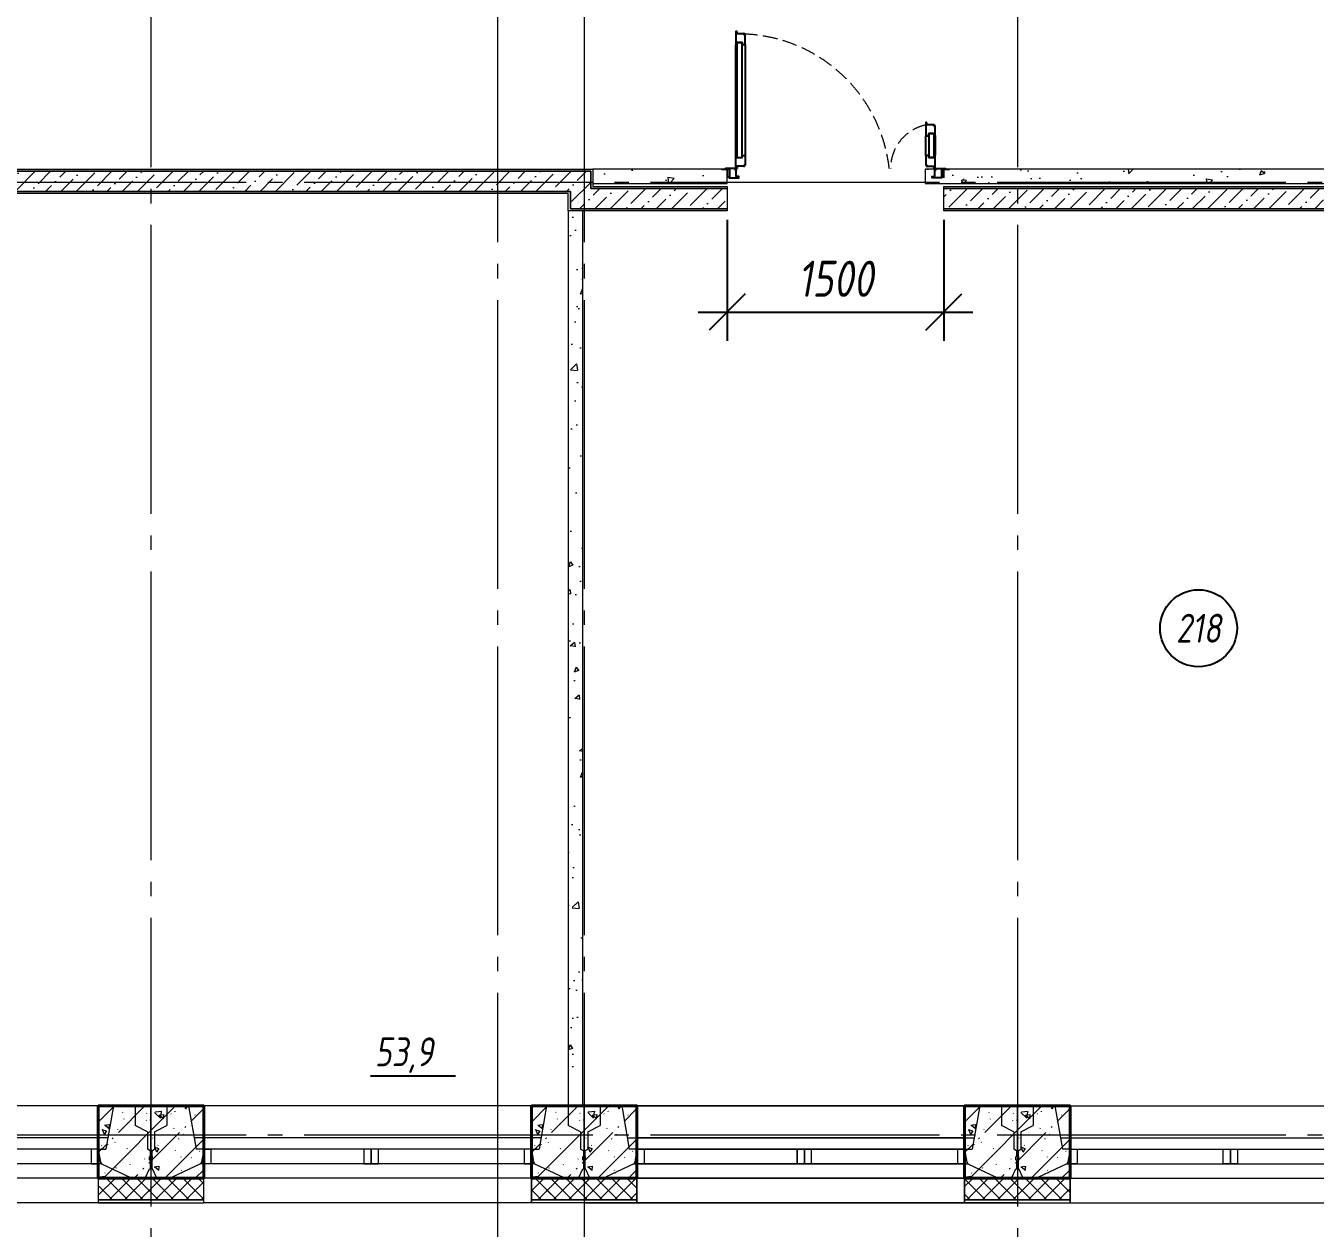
# Model space of a CAD drawing. Header units: millimetres. Extents: x -85420 to 1195317, y -69347 to 470418.
# Drawn here: x 477079 to 486009, y 8330 to 16659 of the extents above; entities that cross this region are included whole.
import ezdxf
from ezdxf import colors
from ezdxf.entities.mleader import LeaderData, LeaderLine
from ezdxf.enums import TextEntityAlignment as Align
from ezdxf.math import Vec2, Vec3

# ---------------------------------------------------------------- set-up
doc = ezdxf.new("R2010")
doc.units = ezdxf.units.MM
for name, pattern in [('GOST2.303 6', [12, 8, -1.5, 1, -1.5]), ('ГОСТ 2.303 4', [7, 5, -2, 0]), ('ГОСТ 2.303 5', [24, 20, -1.5, 1, -1.5]), ('осевая', [50.8, 31.75, -6.35, 6.35, -6.35])]:
    doc.linetypes.add(name, pattern=pattern)
for name, color, linetype, lineweight in [('!М_Перегородки_пеноблок', 7, 'Continuous', 20), ('+АР_Осевые линии', 252, 'GOST2.303 6', 9), ('+АР_Стены внутренние', 250, 'Continuous', 18), ('АР_Окна', 4, 'Continuous', 9), ('АР_Отметки', 7, 'Continuous', 5), ('АР_Сущ Несущая стена', 250, 'Continuous', 50), ('АР_штриховка несущих стен', 250, 'Continuous', 0), ('СПДС_+АР_Стены', 250, 'Continuous', 20), ('СПДС_РАЗМЕРЫ', 252, 'Continuous', 0), ('стены', 7, 'Continuous', 40), ('ТОНКАЯ', 253, 'Continuous', 0), ('ЭКСПЛИКАЦИЯ', 7, 'Continuous', 5)]:
    doc.layers.add(name, color=color, linetype=linetype, lineweight=lineweight)
doc.layers.add('ОСИ', color=7, linetype='осевая', lineweight=13, true_color=0x999999)
doc.styles.add('ISOCPEUR', font='', dxfattribs={"height": 250})
doc.styles.add('ГОСТ 2.304', font='CS_Gost2304.shx', dxfattribs={"oblique": 10})
doc.styles.get('ISOCPEUR').set_extended_font_data('ISOCPEUR', italic=True)
doc.linetypes.add('Ground1', pattern='A,12,[130,ltypeshp.shx,S=3,R=-150,X=0,Y=-2.598],3,[130,ltypeshp.shx,S=3,R=-150,X=0,Y=-2.598],3,[130,ltypeshp.shx,S=3,R=-150,X=0,Y=-2.598],0', length=18)
doc.linetypes.add('Ground2', pattern='A,12,[130,ltypeshp.shx,S=3,R=-210,X=0,Y=-2.598],3,[130,ltypeshp.shx,S=3,R=-210,X=0,Y=-2.598],3,[130,ltypeshp.shx,S=3,R=-210,X=0,Y=-2.598],0', length=18)
doc.dimstyles.new('СПДС', dxfattribs={"dimscale": 100, "dimtxt": 2.5, "dimasz": 2.5, "dimexe": 2, "dimexo": 0.625, "dimgap": 1, "dimtad": 1, "dimdec": 0, "dimrnd": 5, "dimtxsty": 'ГОСТ 2.304', "dimblk": 'OBLIQUE', "dimblk1": 'OBLIQUE', "dimblk2": 'OBLIQUE', "dimcen": 2.5, "dimdle": 2, "dimadec": 0, "dimazin": 2, "dimtfac": 0.75, "dimtdec": 4, "dimtmove": 1, "dimatfit": 3, "dimfxl": 1, "dimtfill": 1, "dimtolj": 1, "dimarcsym": 1})
pattern_1 = [(230, (-1, 6e-14), (-364.369, 31.878), [38.1, -419.1]), (175, (-1, 6e-14), (70.487, -382.114), [30.48, -335.281]), (280.4514, (-31.36, 2.66), (-293.882, -350.236), [32.38, -356.18]), (226.184, (-1, -101.6), (-542.158, 84.085), [57.15, -628.65]), (276.6356, (-46.2, -94.6), (-474.81, -494.852), [48.57, -534.27]), (171.184, (-1, -101.6), (-474.81, -494.852), [45.72, -502.92]), (201, (-51.8, -76.2), (-303.229, 204.53), [38.1, -419.1]), (146, (-51.8, -76.2), (-123.604, -368.376), [30.48, -335.28]), (251.4514, (-77.07, -59.16), (-426.833, -163.846), [32.38, -356.18]), (217.5, (-1, 6e-14), (-6.1772, -169.11), [0, -331.216, 0, -340.36, 0, -336.55]), (187.5, (-1, 6e-14), (-133.6393, -200.361), [0, -194.056, 0, -323.596, 0, -128.27]), (147.5, (112.28, -2e-15), (-271.1812, 11.4575), [0, -127, 0, -396.24, 0, -525.78]), (137.5, (163.08, -3e-14), (-296.258, -50.853), [0, -165.1, 0, -263.144, 0, -373.38])]
pattern_2 = [(45, (0, 0), (39.774756, 145.840774), [187.5, -40.5, 0, -40.5])]
pattern_3 = [(45, (0, 0), (-53.033009, 53.033009), []), (135, (0, 0), (-53.033009, -53.033009), [])]

# ---------------------------------------------------------------- blocks, each defined once
blk = doc.blocks.new('_Oblique')
at = {"color": 0, "linetype": 'ByBlock', "lineweight": -2}
blk.add_line((-0.5, -0.5), (0.5, 0.5), dxfattribs=at)
blk = doc.blocks.new('*D312')
at = {"layer": 'Defpoints', "color": 0, "ltscale": 100, "transparency": 16777216}
for p in [(481936.4, 15376.4), (483437.4, 15376.4), (483437.4, 14676.4)]:
    blk.add_point(p, dxfattribs=at)
at = {"layer": 'СПДС_РАЗМЕРЫ', "color": 0, "lineweight": -2, "ltscale": 100, "transparency": 16777216}
for p, q in [((481936.4, 15313.9), (481936.4, 14476.4)), ((483437.4, 15313.9), (483437.4, 14476.4)), ((481736.4, 14676.4), (483637.4, 14676.4))]:
    blk.add_line(p, q, dxfattribs=at)
at = {"layer": 'СПДС_РАЗМЕРЫ', "color": 0, "lineweight": -2, "ltscale": 100, "transparency": 16777216, "xscale": 250, "yscale": 250, "zscale": 250, "rotation": 180}
blk.add_blockref('_Oblique', (481936.4, 14676.4), dxfattribs=at)
at = {"layer": 'СПДС_РАЗМЕРЫ', "color": 0, "lineweight": -2, "ltscale": 100, "transparency": 16777216, "xscale": 250, "yscale": 250, "zscale": 250}
blk.add_blockref('_Oblique', (483437.4, 14676.4), dxfattribs=at)
at = {"layer": 'СПДС_РАЗМЕРЫ', "color": 0, "ltscale": 100, "transparency": 16777216, "insert": (482686.9, 14906.6), "char_height": 250, "attachment_point": 5, "style": 'ГОСТ 2.304', "bg_fill": 3, "box_fill_scale": 1.1, "bg_fill_color": 256, "bg_fill_true_color": 13158600, "bg_fill_transparency": 0}
blk.add_mtext('\\A1;1500', dxfattribs=at)
blk = doc.blocks.new('*U145')
at = {"lineweight": 15}
h = blk.add_hatch(dxfattribs=at)
h.set_pattern_fill('AR-CONC', color=256, scale=2, angle=180)
h.set_pattern_definition(pattern_1)
edge = h.paths.add_edge_path()
edge.add_line((-930, -100), (0, -100))
edge.add_line((-930, 0), (-930, -100))
edge.add_line((0, 0), (-930, 0))
edge.add_line((0, -100), (0, 0))
at = {"linetype": 'ByBlock', "ltscale": 100, "transparency": 33554687}
blk.add_lwpolyline([(0, 0), (-930, 0), (-930, -100), (0, -100)], close=True, dxfattribs=at)
blk = doc.blocks.new('*U146')
at = {"lineweight": 15}
h = blk.add_hatch(dxfattribs=at)
h.set_pattern_fill('AR-CONC', color=256, scale=2, angle=180)
h.set_pattern_definition(pattern_1)
edge = h.paths.add_edge_path()
edge.add_line((-7039, -100), (0, -100))
edge.add_line((-7039, 0), (-7039, -100))
edge.add_line((0, 0), (-7039, 0))
edge.add_line((0, -100), (0, 0))
at = {"linetype": 'ByBlock', "ltscale": 100, "transparency": 33554687}
blk.add_lwpolyline([(0, 0), (-7039, 0), (-7039, -100), (0, -100)], close=True, dxfattribs=at)
blk = doc.blocks.new('*U136')
at = {"lineweight": 15}
h = blk.add_hatch(dxfattribs=at)
h.set_pattern_fill('AR-CONC', color=256, scale=2, angle=270)
h.set_pattern_definition([(320, (1e-13, -1), (-31.878, -364.37), [38.1, -419.1]), (265, (1e-13, -1), (382.114, 70.487), [30.48, -335.281]), (10.4514, (-2.66, -31.36), (350.236, -293.882), [32.38, -356.18]), (316.184, (101.6, -1), (-84.085, -542.158), [57.15, -628.65]), (6.636, (94.6, -46.2), (494.85, -474.81), [48.57, -534.27]), (261.184, (101.6, -1), (494.85, -474.81), [45.72, -502.92]), (291, (76.2, -51.8), (-204.53, -303.229), [38.1, -419.1]), (236, (76.2, -51.8), (368.376, -123.604), [30.48, -335.28]), (341.4514, (59.16, -77.07), (163.846, -426.833), [32.38, -356.18]), (307.5, (1e-13, -1), (169.11, -6.1772), [0, -331.216, 0, -340.36, 0, -336.55]), (277.5, (1e-13, -1), (200.361, -133.6393), [0, -194.056, 0, -323.596, 0, -128.27]), (237.5, (1e-13, 112.28), (-11.4575, -271.1812), [0, -127, 0, -396.24, 0, -525.78]), (227.5, (1e-13, 163.08), (50.853, -296.258), [0, -165.1, 0, -263.144, 0, -373.38])])
h.paths.add_polyline_path([(0, -6200), (-100, -6200), (-100, 0), (0, 0)])
at = {"linetype": 'ByBlock', "ltscale": 100, "transparency": 33554687}
blk.add_lwpolyline([(0, 0), (0, -6200), (-100, -6200), (-100, 0)], close=True, dxfattribs=at)
blk = doc.blocks.new('НП 3033')
at = {"layer": 'АР_Окна', "ltscale": 100}
for p, q in [((365, 500), (2635, 500)), ((365, 400), (2635, 400)), ((365, 300), (2635, 300)), ((365, 220), (2635, 220)), ((365, 0), (2635, 0))]:
    blk.add_line(p, q, dxfattribs=at)
for points in [[(365, 300), (365, 500), (365, 670), (2635, 670), (2635, 300)], [(365, 300), (415, 300), (415, 400), (365, 400)], [(1450, 400), (1425, 400), (1425, 300), (1450, 300), (1475, 300), (1475, 400), (1437.5, 400)], [(1500, 400), (1475, 400), (1475, 300), (1500, 300), (1525, 300), (1525, 400), (1487.5, 400)], [(2635, 300), (2585, 300), (2585, 400), (2635, 400)]]:
    blk.add_lwpolyline(points, dxfattribs=at)
at = {"layer": 'СПДС_+АР_Стены', "ltscale": 100}
for points in [[(0, 670), (0, 670), (365, 670), (365, 670)], [(3000, 670), (3000, 670), (2635, 670), (2635, 670)]]:
    blk.add_lwpolyline(points, dxfattribs=at)
at = {"layer": 'стены', "ltscale": 100}
for p, q in [((2960, 500), (2860, 500)), ((0, 0), (0, 0))]:
    blk.add_line(p, q, dxfattribs=at)
at = {"layer": 'стены', "lineweight": 30, "ltscale": 100}
blk.add_lwpolyline([(0, 0), (365, 0), (365, 500), (0, 500)], dxfattribs=at)
at = {"layer": 'стены', "ltscale": 100}
blk.add_lwpolyline([(3000, 500), (2635, 500), (2635, 0), (3000, 0)], dxfattribs=at)
blk = doc.blocks.new('обследование 2 этаж 1245')
at = {"layer": 'ТОНКАЯ', "ltscale": 100}
for p, q in [((36500, -62360), (34020, -62360)), ((36500, -62360), (36448, -62660)), ((36500, -62360), (36650, -62360)), ((36650, -62360), (36650, -62495)), ((36760, -62360), (36650, -62360)), ((36760, -62795), (36760, -62360)), ((36760, -62360), (36870, -62360)), ((36760, -62795), (36760, -62360)), ((37020, -62360), (36870, -62360)), ((36870, -62360), (36870, -62495)), ((39500, -62360), (37020, -62360)), ((37020, -62360), (37072, -62660)), ((39500, -62360), (39448, -62660)), ((39500, -62360), (39650, -62360)), ((39650, -62360), (39650, -62495)), ((39760, -62360), (39650, -62360)), ((39760, -62795), (39760, -62360)), ((39760, -62360), (39870, -62360)), ((39760, -62795), (39760, -62360)), ((40020, -62360), (39870, -62360)), ((39870, -62360), (39870, -62495)), ((40020, -62360), (40072, -62660)), ((40020, -62360), (42500, -62360)), ((42500, -62360), (42448, -62660)), ((42500, -62360), (42650, -62360)), ((42650, -62360), (42650, -62495)), ((42760, -62360), (42650, -62360)), ((42760, -62795), (42760, -62360)), ((42760, -62360), (42870, -62360)), ((42760, -62795), (42760, -62360)), ((43020, -62360), (42870, -62360)), ((42870, -62360), (42870, -62495)), ((43020, -62360), (43072, -62660)), ((43020, -62360), (45500, -62360)), ((36735, -62540), (36650, -62495)), ((36785, -62540), (36870, -62495)), ((39735, -62540), (39650, -62495)), ((39785, -62540), (39870, -62495)), ((42735, -62540), (42650, -62495)), ((42785, -62540), (42870, -62495)), ((36461.9, -62580), (34058.1, -62580)), ((36735, -62540), (36735, -62660)), ((36785, -62540), (36785, -62660)), ((39461.9, -62580), (37058.1, -62580)), ((39735, -62540), (39735, -62660)), ((39785, -62540), (39785, -62660)), ((40058.1, -62580), (42461.9, -62580)), ((42735, -62540), (42735, -62660)), ((42785, -62540), (42785, -62660)), ((43058.1, -62580), (45461.9, -62580)), ((36395, -62660), (34125, -62660)), ((36395, -62660), (36410, -62750)), ((36395, -62660), (36448, -62660)), ((36755, -62670), (36735, -62660)), ((36755, -62670), (36755, -62708)), ((36765, -62670), (36785, -62660)), ((36765, -62670), (36765, -62708)), ((37125, -62660), (37072, -62660)), ((37125, -62660), (37110, -62750)), ((39395, -62660), (37125, -62660)), ((39395, -62660), (39410, -62750)), ((39395, -62660), (39448, -62660)), ((39755, -62670), (39735, -62660)), ((39755, -62670), (39755, -62708)), ((39765, -62670), (39785, -62660)), ((39765, -62670), (39765, -62708)), ((40125, -62660), (40072, -62660)), ((40125, -62660), (40110, -62750)), ((40125, -62660), (42395, -62660)), ((42395, -62660), (42410, -62750)), ((42395, -62660), (42448, -62660)), ((42755, -62670), (42735, -62660)), ((42755, -62670), (42755, -62708)), ((42765, -62670), (42785, -62660)), ((42765, -62670), (42765, -62708)), ((43125, -62660), (43072, -62660)), ((43125, -62660), (43110, -62750)), ((43125, -62660), (45395, -62660)), ((36417, -62760), (34103, -62760)), ((36410, -62750), (36417, -62760)), ((36417, -62760), (36618, -62855)), ((36750, -62713), (36755, -62708)), ((36750, -62733), (36750, -62713)), ((36755, -62738), (36750, -62733)), ((36755, -62738), (36755, -62795)), ((36760, -62738), (36760, -62795)), ((36760, -62738), (36760, -62795)), ((36770, -62713), (36765, -62708)), ((36765, -62738), (36770, -62733)), ((36765, -62738), (36765, -62795)), ((36770, -62733), (36770, -62713)), ((37103, -62760), (36902, -62855)), ((37110, -62750), (37103, -62760)), ((39417, -62760), (37103, -62760)), ((39410, -62750), (39417, -62760)), ((39417, -62760), (39618, -62855)), ((39750, -62713), (39755, -62708)), ((39750, -62733), (39750, -62713)), ((39755, -62738), (39750, -62733)), ((39755, -62738), (39755, -62795)), ((39760, -62738), (39760, -62795)), ((39760, -62738), (39760, -62795)), ((39770, -62713), (39765, -62708)), ((39765, -62738), (39770, -62733)), ((39765, -62738), (39765, -62795)), ((39770, -62733), (39770, -62713)), ((40103, -62760), (39902, -62855)), ((40110, -62750), (40103, -62760)), ((40103, -62760), (42417, -62760)), ((42410, -62750), (42417, -62760)), ((42417, -62760), (42618, -62855)), ((42750, -62713), (42755, -62708)), ((42750, -62733), (42750, -62713)), ((42755, -62738), (42750, -62733)), ((42755, -62738), (42755, -62795)), ((42760, -62738), (42760, -62795)), ((42760, -62738), (42760, -62795)), ((42770, -62713), (42765, -62708)), ((42765, -62738), (42770, -62733)), ((42765, -62738), (42765, -62795)), ((42770, -62733), (42770, -62713)), ((43103, -62760), (42902, -62855)), ((43110, -62750), (43103, -62760)), ((43103, -62760), (45417, -62760)), ((36620, -62860), (33900, -62860)), ((36618, -62855), (36620, -62860)), ((36720, -62860), (36620, -62860)), ((36720, -62860), (36750, -62795)), ((36750, -62795), (36755, -62795)), ((36755, -62795), (36760, -62795)), ((36765, -62795), (36760, -62795)), ((36770, -62795), (36765, -62795)), ((36800, -62860), (36770, -62795)), ((36800, -62860), (36900, -62860)), ((36902, -62855), (36900, -62860)), ((39620, -62860), (36900, -62860)), ((39618, -62855), (39620, -62860)), ((39720, -62860), (39620, -62860)), ((39720, -62860), (39750, -62795)), ((39750, -62795), (39755, -62795)), ((39755, -62795), (39760, -62795)), ((39765, -62795), (39760, -62795)), ((39770, -62795), (39765, -62795)), ((39800, -62860), (39770, -62795)), ((39800, -62860), (39900, -62860)), ((39902, -62855), (39900, -62860)), ((39900, -62860), (42620, -62860)), ((42618, -62855), (42620, -62860)), ((42720, -62860), (42620, -62860)), ((42720, -62860), (42750, -62795)), ((42750, -62795), (42755, -62795)), ((42755, -62795), (42760, -62795)), ((42765, -62795), (42760, -62795)), ((42770, -62795), (42765, -62795)), ((42800, -62860), (42770, -62795)), ((42800, -62860), (42900, -62860)), ((42902, -62855), (42900, -62860)), ((42900, -62860), (45620, -62860))]:
    blk.add_line(p, q, dxfattribs=at)
blk = doc.blocks.new('A$C314F1C93')
at = {"layer": '+АР_Осевые линии', "linetype": 'ГОСТ 2.303 5', "lineweight": 0, "ltscale": 100}
for p, q in [((47540, 64752.7), (47540, -9752.2)), ((53540, 64752.7), (53540, -9752.2)), ((49940, 64233), (49940, -9232.6)), ((50540, 64233), (50540, -9232.6))]:
    blk.add_line(p, q, dxfattribs=at)
for points in [[(-4200, 250), (75280, 250)], [(-4200, -6350), (75280, -6350)]]:
    blk.add_lwpolyline(points, dxfattribs=at)
blk = doc.blocks.new('_DotSmall')
at = {"color": 0, "linetype": 'ByBlock', "const_width": 0.5}
blk.add_lwpolyline([(-0.0625, 0, 1), (0.0625, 0, 1)], format="xyb", close=True, dxfattribs=at)
blk = doc.blocks.new('АР план')
at = {"layer": 'АР_Отметки', "lineweight": 9}
ml = blk.add_multileader_mtext('Standard', dxfattribs=at)
ml.set_content('+3,950', color=256, style='ISOCPEUR')
ml.set_leader_properties(color=256, linetype='Continuous', lineweight=-1)
ml.set_arrow_properties(name='DOTSMALL')
ml.build(insert=Vec2(0, 0))
ml.multileader.update_dxf_attribs({"has_text_frame": 1, "text_left_attachment_type": 4, "text_right_attachment_type": 4, "dogleg_length": 100, "arrow_head_size": 180})
ctx = ml.context
ctx.base_point, ctx.char_height, ctx.arrow_head_size, ctx.landing_gap_size, ctx.plane_origin = Vec3(653061.3, 32239.7), 250, 180, 50, Vec3(652979.9, 30972.2)
ctx.left_attachment, ctx.right_attachment = 4, 4
notes = []
notes.append((ctx, [(0, (0, 0, 0), (0, 0), (1, 0), 1, [])]))
ctx.mtext.insert, ctx.mtext.width, ctx.mtext.line_spacing_style, ctx.mtext.flow_direction = Vec3(653111.3, 32573.1), 852.697, 2, 5
ml = blk.add_multileader_mtext('Standard', dxfattribs=at)
ml.set_content('+1,975', color=256, style='ISOCPEUR')
ml.set_leader_properties(color=256, linetype='Continuous', lineweight=-1)
ml.set_arrow_properties(name='DOTSMALL')
ml.build(insert=Vec2(0, 0))
ml.multileader.update_dxf_attribs({"has_text_frame": 1, "text_left_attachment_type": 4, "text_right_attachment_type": 4, "dogleg_length": 100, "arrow_head_size": 180})
ctx = ml.context
ctx.base_point, ctx.char_height, ctx.arrow_head_size, ctx.landing_gap_size, ctx.plane_origin = Vec3(652749.3, 27128.7), 250, 180, 50, Vec3(655881.4, 25957)
ctx.left_attachment, ctx.right_attachment = 4, 4
notes.append((ctx, [(0, (0, 0, 0), (0, 0), (1, 0), 1, [])]))
ctx.mtext.insert, ctx.mtext.width, ctx.mtext.line_spacing_style, ctx.mtext.flow_direction = Vec3(652799.3, 27528.7), 852.697, 2, 5
ml = blk.add_multileader_mtext('Standard', dxfattribs=at)
ml.set_content('+2,410', color=256, style='ISOCPEUR')
ml.set_leader_properties(color=256, linetype='Continuous', lineweight=-1)
ml.set_arrow_properties(name='DOTSMALL')
ml.build(insert=Vec2(0, 0))
ml.multileader.update_dxf_attribs({"has_text_frame": 1, "text_left_attachment_type": 4, "text_right_attachment_type": 4, "dogleg_length": 100, "arrow_head_size": 180})
ctx = ml.context
ctx.base_point, ctx.char_height, ctx.arrow_head_size, ctx.landing_gap_size, ctx.plane_origin = Vec3(649667.1, 15695.9), 250, 180, 50, Vec3(647505.9, 15104.7)
ctx.left_attachment, ctx.right_attachment = 4, 4
notes.append((ctx, [(0, (0, 0, 0), (0, 0), (1, 0), 1, [])]))
ctx.mtext.insert, ctx.mtext.width, ctx.mtext.line_spacing_style, ctx.mtext.flow_direction = Vec3(649717.1, 16029.2), 852.697, 2, 5
for ctx, leaders in notes:
    for number, flags, end, landing, length, lines in leaders:
        leader = LeaderData()
        leader.index, (leader.has_last_leader_line, leader.has_dogleg_vector, leader.attachment_direction) = number, flags
        leader.last_leader_point, leader.dogleg_vector, leader.dogleg_length = Vec3(end), Vec3(landing), length
        for number, points, colour, breaks in lines:
            line = LeaderLine()
            line.index, line.vertices, line.color, line.breaks = number, Vec3.list(points), colors.encode_raw_color(colour), breaks
            leader.lines.append(line)
        ctx.leaders.append(leader)

msp = doc.modelspace()

# ---------------------------------------------------------------- block references
at = {"layer": 'ОСИ', "ltscale": 40}
msp.add_blockref('A$C314F1C93', (430406.4, 15326.4, 0), dxfattribs=at)

# ---------------------------------------------------------------- next in the draw order: hatches: boundary and pattern name
at = {"layer": '+АР_Стены внутренние', "lineweight": 0, "ltscale": 100}
h = msp.add_hatch(dxfattribs=at)
h.set_pattern_fill('БЕТОН И ИЗДЕЛИЯ ИЗ НЕГО', color=256, scale=30, style=0, pattern_type=2)
h.set_pattern_definition(pattern_2)
h.paths.add_polyline_path([(480851.4, 15511.4), (474813.1, 15511.4), (474813.1, 15651.4), (480991.4, 15651.4)], flags=0)
h = msp.add_hatch(dxfattribs=at)
h.set_pattern_fill('БЕТОН И ИЗДЕЛИЯ ИЗ НЕГО', color=256, scale=30, style=0, pattern_type=2)
h.set_pattern_definition(pattern_2)
h.paths.add_polyline_path([(480991.4, 15651.4), (480991.4, 15531.4), (480851.4, 15391.4), (480851.4, 15511.4)], flags=0)
at = {"layer": 'АР_штриховка несущих стен', "lineweight": 0}
h = msp.add_hatch(dxfattribs=at)
h.set_pattern_fill('FP_1', color=256, angle=90, style=0, pattern_type=2)
h.set_pattern_definition([(225, (256303.74, 397242.94), (212.13203, -212.13203), [300, -50, 10, -50]), (225, (256091.74, 397242.94), (212.13203, -212.13203), []), (140, (256303.74, 397242.94), (31.37587, 358.6306), [37.5, -412.5]), (85, (256303.74, 397242.94), (-376.09568, -69.3761), [30, -330]), (190.451, (256306.35, 397272.82), (-344.71734, 289.2568), [31.87, -350.571]), (136.184, (256203.74, 397242.94), (82.7615, 533.61997), [56.25, -618.75]), (186.636, (256210.64, 397287.4), (-487.0622, 467.3284), [47.805, -525.856]), (81.184, (256203.74, 397242.94), (-487.05805, 467.33264), [45, -495]), (111, (256228.74, 397292.94), (201.30952, 298.45407), [37.5, -412.5]), (56, (256228.74, 397292.94), (-362.5749, 121.6571), [30, -330]), (161.451, (256245.5, 397317.8), (-161.2621, 420.11198), [31.87, -350.571]), (127.5, (256303.74, 397242.94), (-166.446927, 6.079928), [3.353, -322.647, 3.353, -331.647, -331.25]), (127.5, (256303.74, 397242.94), (-166.446927, 6.079928), [-661, 3.353, -327.897]), (97.5, (256303.74, 397242.94), (-197.205856, 131.53477), [3.353, -187.647, 3.353, -315.147, -126.25]), (97.5, (256303.74, 397242.94), (-197.205856, 131.53477), [-509.5, 3.353, -122.897]), (57.5, (256303.74, 397131.44), (11.277436, 266.91122), [3.353, -121.647, 3.353, -386.647, -517.5]), (57.5, (256303.74, 397131.44), (11.277436, 266.91122), [-515, 3.353, -514.147]), (47.5, (256303.74, 397081.44), (-50.05249, 291.59308), [3.353, -159.147, 3.353, -255.647, -367.5]), (47.5, (256303.74, 397081.44), (-50.05249, 291.59308), [-421.5, 3.353, -364.147])])
h.paths.add_polyline_path([(477581.4, 8676.4), (478311.4, 8676.4), (478311.4, 9176.4), (477581.4, 9176.4)])
h = msp.add_hatch(dxfattribs=at)
h.set_pattern_fill('FP_1', color=256, angle=90, style=0, pattern_type=2)
h.set_pattern_definition([(225, (259303.74, 397242.94), (212.13203, -212.13203), [300, -50, 10, -50]), (225, (259091.74, 397242.94), (212.13203, -212.13203), []), (140, (259303.74, 397242.94), (31.37587, 358.6306), [37.5, -412.5]), (85, (259303.74, 397242.94), (-376.09568, -69.3761), [30, -330]), (190.451, (259306.35, 397272.82), (-344.71734, 289.2568), [31.87, -350.571]), (136.184, (259203.74, 397242.94), (82.7615, 533.61997), [56.25, -618.75]), (186.636, (259210.64, 397287.4), (-487.0622, 467.3284), [47.805, -525.856]), (81.184, (259203.74, 397242.94), (-487.05805, 467.33264), [45, -495]), (111, (259228.74, 397292.94), (201.30952, 298.45407), [37.5, -412.5]), (56, (259228.74, 397292.94), (-362.5749, 121.6571), [30, -330]), (161.451, (259245.5, 397317.8), (-161.2621, 420.11198), [31.87, -350.571]), (127.5, (259303.74, 397242.94), (-166.446927, 6.079928), [3.353, -322.647, 3.353, -331.647, -331.25]), (127.5, (259303.74, 397242.94), (-166.446927, 6.079928), [-661, 3.353, -327.897]), (97.5, (259303.74, 397242.94), (-197.205856, 131.53477), [3.353, -187.647, 3.353, -315.147, -126.25]), (97.5, (259303.74, 397242.94), (-197.205856, 131.53477), [-509.5, 3.353, -122.897]), (57.5, (259303.74, 397131.44), (11.277436, 266.91122), [3.353, -121.647, 3.353, -386.647, -517.5]), (57.5, (259303.74, 397131.44), (11.277436, 266.91122), [-515, 3.353, -514.147]), (47.5, (259303.74, 397081.44), (-50.05249, 291.59308), [3.353, -159.147, 3.353, -255.647, -367.5]), (47.5, (259303.74, 397081.44), (-50.05249, 291.59308), [-421.5, 3.353, -364.147])])
h.paths.add_polyline_path([(480581.4, 8676.4), (481311.4, 8676.4), (481311.4, 9176.4), (480581.4, 9176.4)])
h = msp.add_hatch(dxfattribs=at)
h.set_pattern_fill('FP_1', color=256, angle=90, style=0, pattern_type=2)
h.set_pattern_definition([(225, (262303.74, 397242.94), (212.13203, -212.13203), [300, -50, 10, -50]), (225, (262091.74, 397242.94), (212.13203, -212.13203), []), (140, (262303.74, 397242.94), (31.37587, 358.6306), [37.5, -412.5]), (85, (262303.74, 397242.94), (-376.09568, -69.3761), [30, -330]), (190.451, (262306.35, 397272.82), (-344.71734, 289.2568), [31.87, -350.571]), (136.184, (262203.74, 397242.94), (82.7615, 533.61997), [56.25, -618.75]), (186.636, (262210.64, 397287.4), (-487.0622, 467.3284), [47.805, -525.856]), (81.184, (262203.74, 397242.94), (-487.05805, 467.33264), [45, -495]), (111, (262228.74, 397292.94), (201.30952, 298.45407), [37.5, -412.5]), (56, (262228.74, 397292.94), (-362.5749, 121.6571), [30, -330]), (161.451, (262245.5, 397317.8), (-161.2621, 420.11198), [31.87, -350.571]), (127.5, (262303.74, 397242.94), (-166.446927, 6.079928), [3.353, -322.647, 3.353, -331.647, -331.25]), (127.5, (262303.74, 397242.94), (-166.446927, 6.079928), [-661, 3.353, -327.897]), (97.5, (262303.74, 397242.94), (-197.205856, 131.53477), [3.353, -187.647, 3.353, -315.147, -126.25]), (97.5, (262303.74, 397242.94), (-197.205856, 131.53477), [-509.5, 3.353, -122.897]), (57.5, (262303.74, 397131.44), (11.277436, 266.91122), [3.353, -121.647, 3.353, -386.647, -517.5]), (57.5, (262303.74, 397131.44), (11.277436, 266.91122), [-515, 3.353, -514.147]), (47.5, (262303.74, 397081.44), (-50.05249, 291.59308), [3.353, -159.147, 3.353, -255.647, -367.5]), (47.5, (262303.74, 397081.44), (-50.05249, 291.59308), [-421.5, 3.353, -364.147])])
h.paths.add_polyline_path([(483581.4, 8676.4), (484311.4, 8676.4), (484311.4, 9176.4), (483581.4, 9176.4)])
at = {"layer": 'СПДС_+АР_Стены', "lineweight": 9, "ltscale": 100}
h = msp.add_hatch(dxfattribs=at)
h.set_pattern_fill('НЕМЕТАЛЛИЧЕСКИЕ МАТЕРИАЛЫ', color=256, scale=30, style=0, pattern_type=2)
h.set_pattern_definition(pattern_3)
h.paths.add_polyline_path([(477581.4, 8526.4), (478311.4, 8526.4), (478311.4, 8676.4), (477581.4, 8676.4)], flags=0)
h = msp.add_hatch(dxfattribs=at)
h.set_pattern_fill('НЕМЕТАЛЛИЧЕСКИЕ МАТЕРИАЛЫ', color=256, scale=30, style=0, pattern_type=2)
h.set_pattern_definition(pattern_3)
h.paths.add_polyline_path([(480581.4, 8676.4), (481311.4, 8676.4), (481311.4, 8526.4), (480581.4, 8526.4)], flags=0)
h = msp.add_hatch(dxfattribs=at)
h.set_pattern_fill('НЕМЕТАЛЛИЧЕСКИЕ МАТЕРИАЛЫ', color=256, scale=30, style=0, pattern_type=2)
h.set_pattern_definition(pattern_3)
h.paths.add_polyline_path([(481311.4, 8526.4), (480686.4, 8526.4), (480686.4, 8676.4), (481311.4, 8676.4)], flags=0)
h = msp.add_hatch(dxfattribs=at)
h.set_pattern_fill('НЕМЕТАЛЛИЧЕСКИЕ МАТЕРИАЛЫ', color=256, scale=30, style=0, pattern_type=2)
h.set_pattern_definition(pattern_3)
h.paths.add_polyline_path([(483581.4, 8526.4), (484311.4, 8526.4), (484311.4, 8676.4), (483581.4, 8676.4)], flags=0)

# ---------------------------------------------------------------- next in the draw order: linework, layer by layer
at = {"layer": '+АР_Стены внутренние', "ltscale": 100}
for points in [[(480991.4, 15651.4), (474813.1, 15651.4), (474813.1, 15666.4), (481006.4, 15666.4)], [(480851.4, 15511.4), (474813.1, 15511.4), (474813.1, 15651.4), (480991.4, 15651.4)], [(480991.4, 15531.4), (480991.4, 15651.4)], [(480991.4, 15651.4), (480991.4, 15531.4)], [(481006.4, 15666.4), (481006.4, 15546.4)], [(481006.4, 15546.4), (481936.4, 15546.4), (481936.4, 15531.4), (480991.4, 15531.4)], [(489296.9, 15531.4), (489296.9, 15531.4), (483437.4, 15531.4), (483437.4, 15546.4), (489296.9, 15546.4), (489296.9, 15546.4)], [(480836.4, 15496.4), (474813.1, 15496.4), (474813.1, 15511.4), (480851.4, 15511.4)], [(480836.4, 15376.4), (480836.4, 15496.4)], [(480851.4, 15391.4), (480851.4, 15511.4)], [(480851.4, 15511.4), (480851.4, 15391.4)]]:
    msp.add_lwpolyline(points, dxfattribs=at)
for p, q in [((481997.4, 15762.4), (481997.4, 16527.3)), ((482061.4, 16529.4), (482061.4, 15760.4)), ((483312.4, 15760.4), (483312.4, 15897.3)), ((483376.4, 15899.3), (483376.4, 15762.4))]:
    msp.add_line(p, q)
for points in [[(482005.4, 16619.4), (481997.4, 16619.4), (481997.4, 16527.3), (482004.4, 16527.3), (482004.4, 16543.3), (482040.4, 16543.3), (482040.4, 16529.4), (482061.4, 16529.4), (482061.4, 16595.4), (482053.4, 16595.4), (482053.4, 16605.4), (482051.8, 16605.4), (482051.8, 16602.3), (481999.1, 16602.3), (481999.1, 16611.4), (482005.4, 16611.4)], [(482040.4, 15746.4), (482040.4, 16543.3), (482004.4, 16543.3), (482004.4, 15746.4)], [(483320.3, 15989.3), (483312.4, 15989.3), (483312.4, 15897.3), (483333.4, 15897.3), (483333.4, 15913.3), (483369.3, 15913.3), (483369.3, 15899.3), (483376.4, 15899.3), (483376.4, 15965.4), (483368.4, 15965.4), (483368.4, 15975.4), (483366.8, 15975.4), (483366.8, 15972.3), (483314.1, 15972.3), (483314.1, 15981.4), (483320.3, 15981.4)], [(483333.4, 15913.3), (483333.4, 15746.4), (483369.3, 15746.4), (483369.3, 15913.3)], [(482005.4, 15670.4), (481997.4, 15670.4), (481997.4, 15762.4), (482004.4, 15762.4), (482004.4, 15746.4), (482040.4, 15746.4), (482040.4, 15760.4), (482061.4, 15760.4), (482061.4, 15694.3), (482053.4, 15694.3), (482053.4, 15684.4), (482051.8, 15684.4), (482051.8, 15687.4), (481999.1, 15687.4), (481999.1, 15678.3), (482005.4, 15678.3)], [(483368.4, 15670.4), (483376.4, 15670.4), (483376.4, 15762.4), (483369.3, 15762.4), (483369.3, 15746.4), (483333.4, 15746.4), (483333.4, 15760.4), (483312.4, 15760.4), (483312.4, 15694.3), (483320.3, 15694.3), (483320.4, 15684.4), (483321.9, 15684.4), (483321.9, 15687.4), (483374.7, 15687.4), (483374.7, 15678.3), (483368.4, 15678.3)], [(481948.4, 15606.4), (482016.4, 15606.4), (482016.4, 15614.4), (481999.4, 15614.4), (481999.4, 15660.8), (482002.4, 15660.8), (482002.4, 15662.4), (481992.4, 15662.4), (481992.4, 15670.4), (481924.3, 15670.4), (481924.3, 15666.4), (481932.4, 15666.4), (481932.4, 15668.9), (481953.4, 15668.8), (481953.4, 15610.2), (481948.4, 15610.2)], [(483425.4, 15606.4), (483357.4, 15606.4), (483357.4, 15614.4), (483374.4, 15614.4), (483374.4, 15660.8), (483371.4, 15660.8), (483371.4, 15662.4), (483381.4, 15662.4), (483381.4, 15670.4), (483449.4, 15670.4), (483449.4, 15666.4), (483441.4, 15666.4), (483441.4, 15668.9), (483420.4, 15668.8), (483420.4, 15610.2), (483425.4, 15610.2)]]:
    msp.add_lwpolyline(points, close=True)
at = {"color": 1, "linetype": 'Ground2'}
msp.add_lwpolyline([(481897.5, 15666.4), (481936.4, 15666.4), (481936.4, 15606.4)], dxfattribs=at)
at = {"color": 1, "linetype": 'Ground1'}
msp.add_lwpolyline([(483437.4, 15606.4), (483437.4, 15666.4), (483476.3, 15666.4)], dxfattribs=at)
at = {"linetype": 'ГОСТ 2.303 4', "lineweight": 5, "ltscale": 20}
for centre, radius, start, end in [((482015.4, 15551.8), 1050.7, 6.47849, 90.98209), ((483376.4, 15670.4), 308.3, 101.34756, 180)]:
    msp.add_arc(centre, radius, start, end, dxfattribs=at)
at = {"layer": 'АР_Окна', "ltscale": 100}
for p, q in [((481311.4, 9176.4, 0), (483581.4, 9176.4, 0)), ((481311.4, 8956.4, 0), (483581.4, 8956.4, 0)), ((481311.4, 8876.4, 0), (483581.4, 8876.4, 0)), ((481311.4, 8776.4, 0), (483581.4, 8776.4, 0)), ((481311.4, 8676.4, 0), (483581.4, 8676.4, 0))]:
    msp.add_line(p, q, dxfattribs=at)
at = {"layer": 'АР_Окна', "ltscale": 100, "elevation": 0}
for points in [[(481311.4, 8876.4), (481361.4, 8876.4), (481361.4, 8776.4), (481311.4, 8776.4)], [(481311.4, 8876.4), (481311.4, 8676.4), (481311.4, 8506.4), (483581.4, 8506.4), (483581.4, 8876.4)], [(481311.4, 8876.4), (481361.4, 8876.4), (481361.4, 8776.4), (481311.4, 8776.4)], [(482446.4, 8776.4), (482421.4, 8776.4), (482421.4, 8876.4), (482446.4, 8876.4), (482471.4, 8876.4), (482471.4, 8776.4), (482433.9, 8776.4)], [(483581.4, 8876.4), (483531.4, 8876.4), (483531.4, 8776.4), (483581.4, 8776.4)]]:
    msp.add_lwpolyline(points, dxfattribs=at)
at = {"layer": 'СПДС_+АР_Стены', "ltscale": 100}
for points in [[(477581.4, 8526.4), (478311.4, 8526.4), (478311.4, 8676.4), (477581.4, 8676.4), (477581.4, 8526.4)], [(483581.4, 8526.4), (484311.4, 8526.4), (484311.4, 8676.4), (483581.4, 8676.4), (483581.4, 8526.4)], [(478311.4, 8526.4), (477581.4, 8526.4), (477581.4, 8506.4), (478311.4, 8506.4), (478311.4, 8526.4)], [(484311.4, 8526.4), (483581.4, 8526.4), (483581.4, 8506.4), (484311.4, 8506.4), (484311.4, 8526.4)]]:
    msp.add_lwpolyline(points, close=True, dxfattribs=at)
for points in [[(481311.4, 8526.4), (480581.4, 8526.4), (480581.4, 8676.4), (481311.4, 8676.4)], [(480686.4, 8676.4), (481311.4, 8676.4), (481311.4, 8526.4), (480686.4, 8526.4)], [(481311.4, 8506.4), (480581.4, 8506.4), (480581.4, 8526.4), (481311.4, 8526.4)], [(480686.4, 8526.4), (481311.4, 8526.4), (481311.4, 8506.4), (480686.4, 8506.4)]]:
    msp.add_lwpolyline(points, dxfattribs=at)
at = {"layer": 'СПДС_+АР_Стены', "ltscale": 100, "elevation": 0}
for points in [[(480946.4, 8506.4), (480946.4, 8506.4), (481311.4, 8506.4), (481311.4, 8506.4)], [(480946.4, 8506.4), (480946.4, 8506.4), (481311.4, 8506.4), (481311.4, 8506.4)], [(483946.4, 8506.4), (483946.4, 8506.4), (483581.4, 8506.4), (483581.4, 8506.4)]]:
    msp.add_lwpolyline(points, dxfattribs=at)
at = {"layer": 'стены', "ltscale": 100}
msp.add_line((483906.4, 8676.4, 0), (483806.4, 8676.4, 0), dxfattribs=at)
at = {"layer": 'стены', "ltscale": 100, "elevation": 0}
for points in [[(477581.4, 9176.4), (478311.4, 9176.4), (478311.4, 8676.4), (477581.4, 8676.4)], [(480581.4, 9176.4), (481311.4, 9176.4), (481311.4, 8676.4), (480581.4, 8676.4)], [(483581.4, 9176.4), (484311.4, 9176.4), (484311.4, 8676.4), (483581.4, 8676.4)], [(483581.4, 9176.4), (484311.4, 9176.4), (484311.4, 8676.4), (483581.4, 8676.4)]]:
    msp.add_lwpolyline(points, close=True, dxfattribs=at)
at = {"layer": 'стены', "lineweight": 30, "ltscale": 100, "elevation": 0}
msp.add_lwpolyline([(481146.4, 9176.4), (481311.4, 9176.4), (481311.4, 8676.4), (480946.4, 8676.4)], dxfattribs=at)
msp.add_lwpolyline([(481146.4, 9176.4), (481311.4, 9176.4), (481311.4, 8676.4), (480946.4, 8676.4)], dxfattribs=at)
at = {"layer": 'стены', "ltscale": 100, "elevation": 0}
msp.add_lwpolyline([(483946.4, 8676.4), (483581.4, 8676.4), (483581.4, 9176.4), (483946.4, 9176.4)], dxfattribs=at)
at = {"layer": 'ЭКСПЛИКАЦИЯ', "linetype": 'Continuous', "lineweight": 25, "ltscale": 100}
msp.add_line((479466.4, 9384.9), (480056.4, 9384.9), dxfattribs=at)
msp.add_circle((485201.1, 12485.8), 266.7, dxfattribs=at)

# ---------------------------------------------------------------- next in the draw order: block references
at = {"layer": '!М_Перегородки_пеноблок'}
for name, p in [('*U145', (481936.4, 15666.4)), ('*U146', (490346.4, 15666.4, 0))]:
    msp.add_blockref(name, p, dxfattribs=at)
at = {"layer": '!М_Перегородки_пеноблок', "xscale": -1}
msp.add_blockref('*U136', (480836.4, 15376.4), dxfattribs=at)
at = {"layer": 'АР_Сущ Несущая стена', "rotation": 180}
for p in [(477946.4, 9176.4, 0), (480946.4, 9176.4, 0), (483946.4, 9176.4, 0)]:
    msp.add_blockref('НП 3033', p, dxfattribs=at)
at = {"layer": 'АР_Сущ Несущая стена', "xscale": -1, "rotation": 180}
msp.add_blockref('НП 3033', (483946.4, 9176.4, 0), dxfattribs=at)
at = {"layer": 'ТОНКАЯ', "ltscale": 200}
msp.add_blockref('обследование 2 этаж 1245', (441186.4, 71536.4, 0), dxfattribs=at)

# ---------------------------------------------------------------- next in the draw order: texts
at = {"layer": 'ЭКСПЛИКАЦИЯ', "linetype": 'Continuous', "lineweight": 25, "ltscale": 100, "style": 'ГОСТ 2.304', "oblique": 10}
msp.add_text('218', height=200, dxfattribs=at).set_placement((485201.1, 12485.8), align=Align.MIDDLE_CENTER)
msp.add_text('53,9', height=200, dxfattribs=at).set_placement((479496.4, 9651.5), align=Align.TOP_LEFT)

# ---------------------------------------------------------------- next in the draw order: dimensions: what is measured, and where the dimension line sits
at = {"layer": 'СПДС_РАЗМЕРЫ', "ltscale": 100}
dim = msp.add_linear_dim(base=(483437.4, 14676.4, 0), p1=(481936.4, 15376.4, 0), p2=(483437.4, 15376.4, 0), dimstyle='СПДС', dxfattribs=at)
dim.commit()
dim.dimension.update_dxf_attribs({"geometry": '*D312', "text_midpoint": (482686.9, 14906.6, 0)})

# ---------------------------------------------------------------- next in the draw order: hatches: boundary and pattern name
at = {"layer": '+АР_Стены внутренние', "lineweight": 0, "ltscale": 100}
h = msp.add_hatch(dxfattribs=at)
h.set_pattern_fill('БЕТОН И ИЗДЕЛИЯ ИЗ НЕГО', color=256, scale=30, style=0, pattern_type=2)
h.set_pattern_definition(pattern_2)
h.paths.add_polyline_path([(480991.4, 15531.4), (481936.4, 15531.4), (481936.4, 15391.4), (480851.4, 15391.4)], flags=0)
h = msp.add_hatch(dxfattribs=at)
h.set_pattern_fill('БЕТОН И ИЗДЕЛИЯ ИЗ НЕГО', color=256, scale=30, style=0, pattern_type=2)
h.set_pattern_definition(pattern_2)
h.paths.add_polyline_path([(483437.4, 15531.4), (489296.9, 15531.4), (489296.9, 15391.4), (483437.4, 15391.4)], flags=0)

# ---------------------------------------------------------------- next in the draw order: linework, layer by layer
at = {"layer": '+АР_Стены внутренние', "ltscale": 100}
for points in [[(480991.4, 15531.4), (481936.4, 15531.4), (481936.4, 15391.4), (480851.4, 15391.4)], [(489296.9, 15391.4), (489296.9, 15391.4), (483437.4, 15391.4), (483437.4, 15531.4), (489296.9, 15531.4), (489296.9, 15531.4)], [(480851.4, 15391.4), (481936.4, 15391.4), (481936.4, 15376.4), (480836.4, 15376.4)], [(489296.9, 15376.4), (489296.9, 15376.4), (483437.4, 15376.4), (483437.4, 15391.4), (489296.9, 15391.4), (489296.9, 15391.4)]]:
    msp.add_lwpolyline(points, dxfattribs=at)

# ---------------------------------------------------------------- next in the draw order: block references
at = {"color": 12, "true_color": 0xe00000}
msp.add_blockref('АР план', (-85419.9, 14341.6), dxfattribs=at)

# ---------------------------------------------------------------- next in the draw order: leaders
at = {"layer": 'АР_Отметки', "lineweight": 9}
ml = msp.add_multileader_mtext('Standard', dxfattribs=at)
ml.set_content('+2,410', color=256, style='ISOCPEUR')
ml.set_leader_properties(color=256, linetype='Continuous', lineweight=-1)
ml.set_arrow_properties(name='DOTSMALL')
ml.build(insert=Vec2(0, 0))
ml.multileader.update_dxf_attribs({"has_text_frame": 1, "text_left_attachment_type": 4, "text_right_attachment_type": 4, "dogleg_length": 100, "arrow_head_size": 180})
ctx = ml.context
ctx.base_point, ctx.char_height, ctx.arrow_head_size, ctx.landing_gap_size, ctx.plane_origin = Vec3(703103, 29209.7), 250, 180, 50, Vec3(700941.8, 28618.5)
ctx.left_attachment, ctx.right_attachment = 4, 4
notes = []
notes.append((ctx, [(0, (0, 0, 0), (0, 0), (1, 0), 1, [])]))
ctx.mtext.insert, ctx.mtext.width, ctx.mtext.line_spacing_style, ctx.mtext.flow_direction = Vec3(703153, 29543.1), 852.697, 2, 5
ml = msp.add_multileader_mtext('Standard', dxfattribs=at)
ml.set_content('+2,410', color=256, style='ISOCPEUR')
ml.set_leader_properties(color=256, linetype='Continuous', lineweight=-1)
ml.set_arrow_properties(name='DOTSMALL')
ml.build(insert=Vec2(0, 0))
ml.multileader.update_dxf_attribs({"has_text_frame": 1, "text_left_attachment_type": 4, "text_right_attachment_type": 4, "dogleg_length": 100, "arrow_head_size": 180})
ctx = ml.context
ctx.base_point, ctx.char_height, ctx.arrow_head_size, ctx.landing_gap_size, ctx.plane_origin = Vec3(703103, 29209.7), 250, 180, 50, Vec3(700941.8, 28618.5)
ctx.left_attachment, ctx.right_attachment = 4, 4
notes.append((ctx, [(0, (0, 0, 0), (0, 0), (1, 0), 1, [])]))
ctx.mtext.insert, ctx.mtext.width, ctx.mtext.line_spacing_style, ctx.mtext.flow_direction = Vec3(703153, 29543.1), 852.697, 2, 5
ml = msp.add_multileader_mtext('Standard', dxfattribs=at)
ml.set_content('+3,950', color=256, style='ISOCPEUR')
ml.set_leader_properties(color=256, linetype='Continuous', lineweight=-1)
ml.set_arrow_properties(name='DOTSMALL')
ml.build(insert=Vec2(0, 0))
ml.multileader.update_dxf_attribs({"has_text_frame": 1, "text_left_attachment_type": 4, "text_right_attachment_type": 4, "dogleg_length": 100, "arrow_head_size": 180})
ctx = ml.context
ctx.base_point, ctx.char_height, ctx.arrow_head_size, ctx.landing_gap_size, ctx.plane_origin = Vec3(701417.3, 23704), 250, 180, 50, Vec3(701335.9, 22436.5)
ctx.left_attachment, ctx.right_attachment = 4, 4
notes.append((ctx, [(0, (0, 0, 0), (0, 0), (1, 0), 1, [])]))
ctx.mtext.insert, ctx.mtext.width, ctx.mtext.line_spacing_style, ctx.mtext.flow_direction = Vec3(701467.3, 24037.4), 852.697, 2, 5
ml = msp.add_multileader_mtext('Standard', dxfattribs=at)
ml.set_content('+3,950', color=256, style='ISOCPEUR')
ml.set_leader_properties(color=256, linetype='Continuous', lineweight=-1)
ml.set_arrow_properties(name='DOTSMALL')
ml.build(insert=Vec2(0, 0))
ml.multileader.update_dxf_attribs({"has_text_frame": 1, "text_left_attachment_type": 4, "text_right_attachment_type": 4, "dogleg_length": 100, "arrow_head_size": 180})
ctx = ml.context
ctx.base_point, ctx.char_height, ctx.arrow_head_size, ctx.landing_gap_size, ctx.plane_origin = Vec3(701417.3, 23704), 250, 180, 50, Vec3(701335.9, 22436.5)
ctx.left_attachment, ctx.right_attachment = 4, 4
notes.append((ctx, [(0, (0, 0, 0), (0, 0), (1, 0), 1, [])]))
ctx.mtext.insert, ctx.mtext.width, ctx.mtext.line_spacing_style, ctx.mtext.flow_direction = Vec3(701467.3, 24037.4), 852.697, 2, 5
for ctx, leaders in notes:
    for number, flags, end, landing, length, lines in leaders:
        leader = LeaderData()
        leader.index, (leader.has_last_leader_line, leader.has_dogleg_vector, leader.attachment_direction) = number, flags
        leader.last_leader_point, leader.dogleg_vector, leader.dogleg_length = Vec3(end), Vec3(landing), length
        for number, points, colour, breaks in lines:
            line = LeaderLine()
            line.index, line.vertices, line.color, line.breaks = number, Vec3.list(points), colors.encode_raw_color(colour), breaks
            leader.lines.append(line)
        ctx.leaders.append(leader)

doc.saveas('drawing.dxf')
